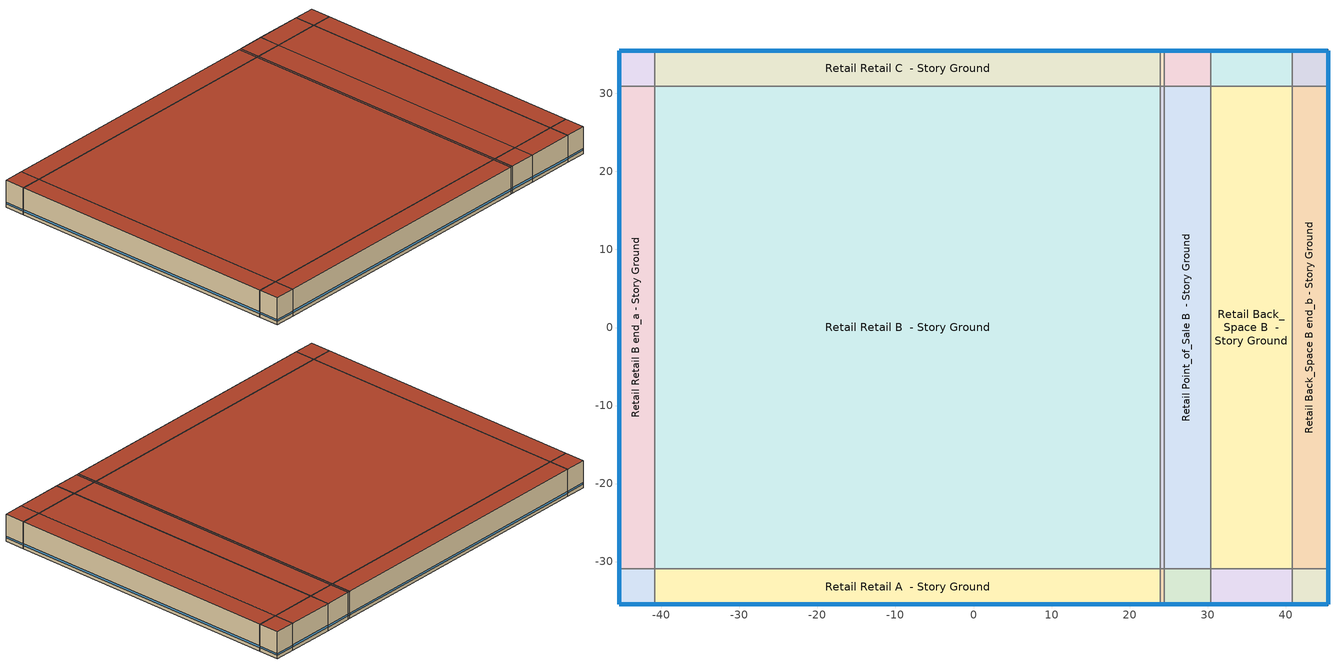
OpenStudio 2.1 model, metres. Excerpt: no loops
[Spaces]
Retail Retail A end_a - Story Ground
 floor ground: -45.44,-35.5 -45.44,-30.93 -40.87,-30.93 -40.87,-35.5 z0
 wall outside: -45.44,-30.93 -45.44,-35.5 -40.87,-35.5 z0:6.1
 wall to Retail Retail B end_a - Story Ground: -40.87,-30.93 -45.44,-30.93 z0:6.1
 wall to Retail Retail A  - Story Ground: -40.87,-35.5 -40.87,-30.93 z0:6.1
 window: -45.44,-30.95 -45.44,-35.47 / -45.41,-35.5 -40.89,-35.5 z0.76:1.19
 roof outside: -40.87,-35.5 -40.87,-30.93 -45.44,-30.93 -45.44,-35.5 z6.1
Retail Retail B end_a - Story Ground
 floor ground: -45.44,-30.93 -45.44,30.93 -40.87,30.93 -40.87,-30.93 z0
 wall outside: -45.44,30.93 -45.44,-30.93 z0:6.1
 wall to Retail Retail C end_a - Story Ground: -40.87,30.93 -45.44,30.93 z0:6.1
 wall to Retail Retail B  - Story Ground: -40.87,-30.93 -40.87,30.93 z0:6.1
 window: -45.44,30.9 -45.44,-30.9 z0.76:1.19
 roof outside: -40.87,-30.93 -40.87,30.93 -45.44,30.93 -45.44,-30.93 z6.1
Retail Retail C end_a - Story Ground
 floor ground: -45.44,30.93 -45.44,35.5 -40.87,35.5 -40.87,30.93 z0
 wall outside: -40.87,35.5 -45.44,35.5 -45.44,30.93 z0:6.1
 wall to Retail Retail C  - Story Ground: -40.87,30.93 -40.87,35.5 z0:6.1
 window: -45.44,35.47 -45.44,30.95 / -40.89,35.5 -45.41,35.5 z0.76:1.19
 roof outside: -40.87,30.93 -40.87,35.5 -45.44,35.5 -45.44,30.93 z6.1
Retail Retail A  - Story Ground
 floor ground: -40.87,-35.5 -40.87,-30.93 23.95,-30.93 23.95,-35.5 z0
 wall outside: -40.87,-35.5 23.95,-35.5 z0:6.1
 wall to Retail Retail B  - Story Ground: 23.95,-30.93 -40.87,-30.93 z0:6.1
 wall to Retail Entry A  - Story Ground: 23.95,-35.5 23.95,-30.93 z0:6.1
 window: -40.84,-35.5 23.92,-35.5 z0.76:1.19
 roof outside: 23.95,-35.5 23.95,-30.93 -40.87,-30.93 -40.87,-35.5 z6.1
Retail Retail B  - Story Ground
 floor ground: -40.87,-30.93 -40.87,30.93 23.95,30.93 23.95,-30.93 z0
 wall to Retail Retail C  - Story Ground: 23.95,30.93 -40.87,30.93 z0:6.1
 wall to Retail Entry B  - Story Ground: 23.95,-30.93 23.95,30.93 z0:6.1
 roof outside: 23.95,-30.93 23.95,30.93 -40.87,30.93 -40.87,-30.93 z6.1
Retail Retail C  - Story Ground
 floor ground: -40.87,30.93 -40.87,35.5 23.95,35.5 23.95,30.93 z0
 wall outside: 23.95,35.5 -40.87,35.5 z0:6.1
 wall to Retail Entry C  - Story Ground: 23.95,30.93 23.95,35.5 z0:6.1
 window: 23.92,35.5 -40.84,35.5 z0.76:1.19
 roof outside: 23.95,30.93 23.95,35.5 -40.87,35.5 -40.87,30.93 z6.1
Retail Entry A  - Story Ground
 floor ground: 23.95,-35.5 23.95,-30.93 24.42,-30.93 24.42,-35.5 z0
 wall outside: 23.95,-35.5 24.42,-35.5 z0:6.1
 wall to Retail Entry B  - Story Ground: 24.42,-30.93 23.95,-30.93 z0:6.1
 wall to Retail Point_of_Sale A  - Story Ground: 24.42,-35.5 24.42,-30.93 z0:6.1
 window: 23.97,-35.5 24.39,-35.5 z0.76:1.24
 roof outside: 24.42,-35.5 24.42,-30.93 23.95,-30.93 23.95,-35.5 z6.1
Retail Entry B  - Story Ground
 floor ground: 23.95,-30.93 23.95,30.93 24.42,30.93 24.42,-30.93 z0
 wall to Retail Entry C  - Story Ground: 24.42,30.93 23.95,30.93 z0:6.1
 wall to Retail Point_of_Sale B  - Story Ground: 24.42,-30.93 24.42,30.93 z0:6.1
 roof outside: 24.42,-30.93 24.42,30.93 23.95,30.93 23.95,-30.93 z6.1
Retail Entry C  - Story Ground
 floor ground: 23.95,30.93 23.95,35.5 24.42,35.5 24.42,30.93 z0
 wall outside: 24.42,35.5 23.95,35.5 z0:6.1
 wall to Retail Point_of_Sale C  - Story Ground: 24.42,30.93 24.42,35.5 z0:6.1
 window: 24.39,35.5 23.97,35.5 z0.76:1.24
 roof outside: 24.42,30.93 24.42,35.5 23.95,35.5 23.95,30.93 z6.1
Retail Point_of_Sale A  - Story Ground
 floor ground: 24.42,-35.5 24.42,-30.93 30.39,-30.93 30.39,-35.5 z0
 wall outside: 24.42,-35.5 30.39,-35.5 z0:6.1
 wall to Retail Point_of_Sale B  - Story Ground: 30.39,-30.93 24.42,-30.93 z0:6.1
 wall to Retail Back_Space A  - Story Ground: 30.39,-35.5 30.39,-30.93 z0:6.1
 window: 24.44,-35.5 30.36,-35.5 z0.76:1.19
 roof outside: 30.39,-35.5 30.39,-30.93 24.42,-30.93 24.42,-35.5 z6.1
Retail Point_of_Sale B  - Story Ground
 floor ground: 24.42,-30.93 24.42,30.93 30.39,30.93 30.39,-30.93 z0
 wall to Retail Point_of_Sale C  - Story Ground: 30.39,30.93 24.42,30.93 z0:6.1
 wall to Retail Back_Space B  - Story Ground: 30.39,-30.93 30.39,30.93 z0:6.1
 roof outside: 30.39,-30.93 30.39,30.93 24.42,30.93 24.42,-30.93 z6.1
Retail Point_of_Sale C  - Story Ground
 floor ground: 24.42,30.93 24.42,35.5 30.39,35.5 30.39,30.93 z0
 wall outside: 30.39,35.5 24.42,35.5 z0:6.1
 wall to Retail Back_Space C  - Story Ground: 30.39,30.93 30.39,35.5 z0:6.1
 window: 30.36,35.5 24.44,35.5 z0.76:1.19
 roof outside: 30.39,30.93 30.39,35.5 24.42,35.5 24.42,30.93 z6.1
Retail Back_Space A  - Story Ground
 floor ground: 30.39,-35.5 30.39,-30.93 40.87,-30.93 40.87,-35.5 z0
 wall outside: 30.39,-35.5 40.87,-35.5 z0:6.1
 wall to Retail Back_Space B  - Story Ground: 40.87,-30.93 30.39,-30.93 z0:6.1
 wall to Retail Back_Space A end_b - Story Ground: 40.87,-35.5 40.87,-30.93 z0:6.1
 window: 30.42,-35.5 40.84,-35.5 z0.76:1.19
 roof outside: 40.87,-35.5 40.87,-30.93 30.39,-30.93 30.39,-35.5 z6.1
Retail Back_Space B  - Story Ground
 floor ground: 30.39,-30.93 30.39,30.93 40.87,30.93 40.87,-30.93 z0
 wall to Retail Back_Space C  - Story Ground: 40.87,30.93 30.39,30.93 z0:6.1
 wall to Retail Back_Space B end_b - Story Ground: 40.87,-30.93 40.87,30.93 z0:6.1
 roof outside: 40.87,-30.93 40.87,30.93 30.39,30.93 30.39,-30.93 z6.1
Retail Back_Space C  - Story Ground
 floor ground: 30.39,30.93 30.39,35.5 40.87,35.5 40.87,30.93 z0
 wall outside: 40.87,35.5 30.39,35.5 z0:6.1
 wall to Retail Back_Space C end_b - Story Ground: 40.87,30.93 40.87,35.5 z0:6.1
 window: 40.84,35.5 30.42,35.5 z0.76:1.19
 roof outside: 40.87,30.93 40.87,35.5 30.39,35.5 30.39,30.93 z6.1
Retail Back_Space A end_b - Story Ground
 floor ground: 40.87,-35.5 40.87,-30.93 45.44,-30.93 45.44,-35.5 z0
 wall outside: 40.87,-35.5 45.44,-35.5 45.44,-30.93 z0:6.1
 wall to Retail Back_Space B end_b - Story Ground: 45.44,-30.93 40.87,-30.93 z0:6.1
 window: 45.44,-35.47 45.44,-30.95 / 40.89,-35.5 45.41,-35.5 z0.76:1.19
 roof outside: 45.44,-35.5 45.44,-30.93 40.87,-30.93 40.87,-35.5 z6.1
Retail Back_Space B end_b - Story Ground
 floor ground: 40.87,-30.93 40.87,30.93 45.44,30.93 45.44,-30.93 z0
 wall outside: 45.44,-30.93 45.44,30.93 z0:6.1
 wall to Retail Back_Space C end_b - Story Ground: 45.44,30.93 40.87,30.93 z0:6.1
 window: 45.44,-30.9 45.44,30.9 z0.76:1.19
 roof outside: 45.44,-30.93 45.44,30.93 40.87,30.93 40.87,-30.93 z6.1
Retail Back_Space C end_b - Story Ground
 floor ground: 40.87,30.93 40.87,35.5 45.44,35.5 45.44,30.93 z0
 wall outside: 45.44,30.93 45.44,35.5 40.87,35.5 z0:6.1
 window: 45.41,35.5 40.89,35.5 / 45.44,30.95 45.44,35.47 z0.76:1.19
 roof outside: 45.44,30.93 45.44,35.5 40.87,35.5 40.87,30.93 z6.1
[Site]
Climate Zone 3_CA_USA: Latitude {deg}=37.7; Longitude {deg}=-122.2; Time Zone {hr}=-8; Elevation {m}=2
[ClimateZones]
Climate Zone Institution Name 2=CEC; Climate Zone Document Name 2=California Climate Zone Descriptions; Climate Zone Document Year 2=1995; Climate Zone Value 2=CEC3
[Site:WaterMainsTemperature]
Calculation Method=Correlation; Annual Average Outdoor Air Temperature {C}=14.1417; Maximum Difference In Monthly Average Outdoor Air Temperatures {deltaC}=7.8
[SizingPeriod:DesignDay] Barometric Pressure {Pa}=101301; Sky Clearness=0; Rain Indicator=0; Snow Indicator=0; Day of Month=21; Daylight Saving Time Indicator=0; Humidity Indicating Type=Wetbulb; Dry-Bulb Temperature Range Modifier Type=DefaultMultipliers
Name | Maximum Dry-Bulb Temperature {C} | Daily Dry-Bulb Temperature Range {deltaC} | Humidity Indicating Conditions at Maximum Dry-Bulb | Wind Speed {m/s} | Wind Direction {deg} | Month | Day Type | Solar Model Indicator | ASHRAE Taub | ASHRAE Taud
Climate Zone 3 Ann Htg 99.6% Condns DB | 2.9 | 0 | 2.9 | 2.2 | 50 | 1 | WinterDesignDay | ASHRAEClearSky
Climate Zone 3 Ann Clg .4% Condns DB=>MWB | 27.7 | 7.4 | 18.3 | 4.9 | 290 | 8 | SummerDesignDay | ASHRAETau | 0.367 | 2.428
Climate Zone 3 Ann Clg .4% Condns WB=>MDB | 25.5 | 7.4 | 19.8 | 4.9 | 290 | 8 | SummerDesignDay | ASHRAETau | 0.367 | 2.428
[Building]
CEC T24 2001|RetailStandalone: Default Construction Set=Res CEC T24 2001 - Retail - CEC T24-CEC3 adj ext wall insulation adj roof insulation; Standards Building Type=Retail
[DefaultConstructionSet]
Res CEC T24 2001 - Retail - CEC T24-CEC3 adj ext wall insulation adj roof insulation: Default Exterior Surface Constructions=Default Surface Constructions 1 adj ext wall insulation adj roof insulation; Default Interior Surface Constructions=Default Surface Constructions 2; Default Ground Contact Surface Constructions=Default Surface Constructions 3; Default Exterior SubSurface Constructions=Default Sub Surface Constructions 1; Default Interior SubSurface Constructions=Default Sub Surface Constructions 2; Interior Partition Construction=Typical Interior Partition
[DefaultSurfaceConstructions]
Name | Floor Construction | Wall Construction | Roof Ceiling Construction
Default Surface Constructions 2 | Typical Interior Floor | Typical Interior Wall | Typical Interior Ceiling
Default Surface Constructions 3 | Ground FloorGround_Floor_R11_T2013 | Typical Insulated Basement Mass Wall
Default Surface Constructions 1 adj ext wall insulation adj roof insulation | Typical Insulated Exterior Mass Floor | Metal framed wallsW3_R11.36 | Metal roofR4_R20.28 adj roof insulation
[Construction]
Typical Insulated Exterior Mass Floor: Typical Insulation, 4 in. Normalweight Concrete Floor, Typical Carpet Pad
Metal framed wallsW3_R11.36: Stucco - 7/8 in. CBES, W3_R11.36, Air - Metal Wall Framing - 16 or 24 in. OC, Gypsum Board - 1/2 in. CBES
Typical Interior Floor: 100mm Normalweight concrete floor, CP02 CARPET PAD
Typical Interior Wall: G01 13mm gypsum board, G01 13mm gypsum board
Typical Interior Ceiling: CP02 CARPET PAD, 100mm Normalweight concrete floor
Ground FloorGround_Floor_R11_T2013: Ground_Floor_R11_T2013, Plywood - 5/8 in. CBES, Carpet - 3/4 in. CBES
Typical Insulated Basement Mass Wall: Typical Insulation, 8 in. Concrete Block Basement Wall
Window8: Window8
Typical Insulated Metal Door: F08 Metal surface, Typical Insulation
Typical Overhead Door: Typical Insulation
Typical Interior Window: Clear 3mm
Typical Interior Door; Typical Interior Partition: G05 25mm wood
Metal roofR4_R20.28 adj roof insulation: Metal Standing Seam - 1/16 in. CBES, R4_R20.28_R-value 30.0 (ft^2*h*R/Btu)
[Material:NoMass] Roughness=Smooth; Thermal Absorptance=0.9; Solar Absorptance=0.7
Name | Thermal Resistance {m2-K/W} | Visible Absorptance
Typical Insulation | 0.0282222 | 0.7
Typical Carpet Pad; CP02 CARPET PAD | 0.21648 | 0.8
[Material]
Name | Roughness | Thickness {m} | Conductivity {W/m-K} | Density {kg/m3} | Specific Heat {J/kg-K} | Thermal Absorptance | Solar Absorptance | Visible Absorptance
4 in. Normalweight Concrete Floor | MediumRough | 0.1016 | 2.31 | 2322 | 832 | 0.9 | 0.7 | 0.7
Stucco - 7/8 in. CBES | MediumRough | 0.022352 | 0.700468 | 1855.1 | 837.36 | 0.9 | 0.7 | 0.8
W3_R11.36; Ground_Floor_R11_T2013 | Smooth | 0.056896 | 0.0200134 | 16.0185 | 1130.436 | 0.9 | 0.7 | 0.8
Air - Metal Wall Framing - 16 or 24 in. OC | Smooth | 0.1397 | 1.22017 | 1.28148 | 1004.832 | 0.9 | 0.7 | 0.7
Gypsum Board - 1/2 in. CBES | Smooth | 0.0127 | 0.160107 | 640.739 | 1130.436 | 0.9 | 0.7 | 0.8
Metal Standing Seam - 1/16 in. CBES | MediumRough | 0.001524 | 0.580388 | 7820.53 | 502.416 | 0.85 | 0.37 | 0.85
100mm Normalweight concrete floor | MediumRough | 0.1016 | 2.31045 | 2322 | 832.557 |  | 0 | 0
G01 13mm gypsum board | Smooth | 0.0127 | 0.160031 | 800.001 | 1090.73 | 0.9 | 0.7 | 0.5
Plywood - 5/8 in. CBES | Smooth | 0.016002 | 0.12008 | 480.554 | 1884.06 | 0.9 | 0.7 | 0.7
Carpet - 3/4 in. CBES | Smooth | 0.01905 | 0.0500335 | 288.332 | 1381.644 | 0.9 | 0.7 | 0.8
8 in. Concrete Block Basement Wall | MediumRough | 0.2032 | 1.326 | 1842 | 912 | 0.9 | 0.7 | 0.7
F08 Metal surface | Smooth | 0.0008 | 45.28 | 7824 | 500 | 0.9 | 0.7 | 0.7
G05 25mm wood | MediumSmooth | 0.0254 | 0.15 | 608 | 1630 | 0.9 | 0.5 | 0.5
R4_R20.28_R-value 30.0 (ft^2*h*R/Btu) | Smooth | 0.105737 | 0.0200134 | 16.0185 | 1130.436 | 0.9 | 0.7 | 0.8
[DefaultSubSurfaceConstructions]
Name | Fixed Window Construction | Operable Window Construction | Door Construction | Overhead Door Construction
Default Sub Surface Constructions 1 | Window8 | Window8 | Typical Insulated Metal Door | Typical Overhead Door
Default Sub Surface Constructions 2 | Typical Interior Window | Typical Interior Window | Typical Interior Door
[WindowMaterial:SimpleGlazingSystem]
Window8: U-Factor {W/m2-K}=4.37226; Solar Heat Gain Coefficient=0.61; Visible Transmittance=0.81
[WindowMaterial:Glazing]
Clear 3mm: Optical Data Type=SpectralAverage; Thickness {m}=0.003; Solar Transmittance at Normal Incidence=0.837; Front Side Solar Reflectance at Normal Incidence=0.075; Back Side Solar Reflectance at Normal Incidence=0.075; Visible Transmittance at Normal Incidence=0.898; Front Side Visible Reflectance at Normal Incidence=0.081; Back Side Visible Reflectance at Normal Incidence=0.081; Infrared Transmittance at Normal Incidence=0; Front Side Infrared Hemispherical Emissivity=0.84; Back Side Infrared Hemispherical Emissivity=0.84; Conductivity {W/m-K}=0.9; Dirt Correction Factor for Solar and Visible Transmittance=1; Solar Diffusing=No
[SpaceType] Standards Building Type=Retail
Name | Default Schedule Set | Design Specification Outdoor Air Object | Standards Space Type
Retail Back_Space - CEC T24 2001 | Retail Back_Space Schedule Set | Retail Back_Space Ventilation | Back_Space
Retail Entry - CEC T24 2001 | Retail Entry Schedule Set | Retail Entry Ventilation | Entry
Retail Point_of_Sale - CEC T24 2001 | Retail Point_of_Sale Schedule Set | Retail Point_of_Sale Ventilation | Point_of_Sale
Retail Retail - CEC T24 2001 | Retail Retail Schedule Set | Retail Retail Ventilation | Retail
[BuildingStory]
Story Ground: Nominal Z Coordinate {m}=0; Nominal Floor to Floor Height {m}=6.096
[Space] Building Story=Story Ground
Name | Space Type | Thermal Zone
Retail Retail A end_a - Story Ground | Retail Retail - CEC T24 2001 | Zone Retail Retail A end_a - Story Ground
Retail Retail B end_a - Story Ground | Retail Retail - CEC T24 2001 | Zone Retail Retail B end_a - Story Ground
Retail Retail C end_a - Story Ground | Retail Retail - CEC T24 2001 | Zone Retail Retail C end_a - Story Ground
Retail Retail A  - Story Ground | Retail Retail - CEC T24 2001 | Zone Retail Retail A  - Story Ground
Retail Retail B  - Story Ground | Retail Retail - CEC T24 2001 | Zone Retail Retail B  - Story Ground
Retail Retail C  - Story Ground | Retail Retail - CEC T24 2001 | Zone Retail Retail C  - Story Ground
Retail Entry A  - Story Ground | Retail Entry - CEC T24 2001 | Zone Retail Entry A  - Story Ground
Retail Entry B  - Story Ground | Retail Entry - CEC T24 2001 | Zone Retail Entry B  - Story Ground
Retail Entry C  - Story Ground | Retail Entry - CEC T24 2001 | Zone Retail Entry C  - Story Ground
Retail Point_of_Sale A  - Story Ground | Retail Point_of_Sale - CEC T24 2001 | Zone Retail Point_of_Sale A  - Story Ground
Retail Point_of_Sale B  - Story Ground | Retail Point_of_Sale - CEC T24 2001 | Zone Retail Point_of_Sale B  - Story Ground
Retail Point_of_Sale C  - Story Ground | Retail Point_of_Sale - CEC T24 2001 | Zone Retail Point_of_Sale C  - Story Ground
Retail Back_Space A  - Story Ground | Retail Back_Space - CEC T24 2001 | Zone Retail Back_Space A  - Story Ground
Retail Back_Space B  - Story Ground | Retail Back_Space - CEC T24 2001 | Zone Retail Back_Space B  - Story Ground
Retail Back_Space C  - Story Ground | Retail Back_Space - CEC T24 2001 | Zone Retail Back_Space C  - Story Ground
Retail Back_Space A end_b - Story Ground | Retail Back_Space - CEC T24 2001 | Zone Retail Back_Space A end_b - Story Ground
Retail Back_Space B end_b - Story Ground | Retail Back_Space - CEC T24 2001 | Zone Retail Back_Space B end_b - Story Ground
Retail Back_Space C end_b - Story Ground | Retail Back_Space - CEC T24 2001 | Zone Retail Back_Space C end_b - Story Ground
[ThermalZone] Multiplier=1; Use Ideal Air Loads=No
Name | Thermostat
Zone Retail Retail A end_a - Story Ground | Retail Retail - CEC T24 2001 Thermostat 5
Zone Retail Retail B end_a - Story Ground | Retail Retail - CEC T24 2001 Thermostat 4
Zone Retail Retail C end_a - Story Ground | Retail Retail - CEC T24 2001 Thermostat 1
Zone Retail Retail A  - Story Ground | Retail Retail - CEC T24 2001 Thermostat 2
Zone Retail Retail B  - Story Ground | Retail Retail - CEC T24 2001 Thermostat 3
Zone Retail Retail C  - Story Ground | Retail Retail - CEC T24 2001 Thermostat
Zone Retail Entry A  - Story Ground | Retail Entry - CEC T24 2001 Thermostat 1
Zone Retail Entry B  - Story Ground | Retail Entry - CEC T24 2001 Thermostat 2
Zone Retail Entry C  - Story Ground | Retail Entry - CEC T24 2001 Thermostat
Zone Retail Point_of_Sale A  - Story Ground | Retail Point_of_Sale - CEC T24 2001 Thermostat
Zone Retail Point_of_Sale B  - Story Ground | Retail Point_of_Sale - CEC T24 2001 Thermostat 1
Zone Retail Point_of_Sale C  - Story Ground | Retail Point_of_Sale - CEC T24 2001 Thermostat 2
Zone Retail Back_Space A  - Story Ground | Retail Back_Space - CEC T24 2001 Thermostat 3
Zone Retail Back_Space B  - Story Ground | Retail Back_Space - CEC T24 2001 Thermostat 2
Zone Retail Back_Space C  - Story Ground | Retail Back_Space - CEC T24 2001 Thermostat
Zone Retail Back_Space A end_b - Story Ground | Retail Back_Space - CEC T24 2001 Thermostat 4
Zone Retail Back_Space B end_b - Story Ground | Retail Back_Space - CEC T24 2001 Thermostat 1
Zone Retail Back_Space C end_b - Story Ground | Retail Back_Space - CEC T24 2001 Thermostat 5
[People:Definition] Number of People Calculation Method=People/Area; Fraction Radiant=0.3
Name | People per Space Floor Area {person/m2}
Retail Entry People Definition; Retail Retail People Definition; Retail Point_of_Sale People Definition | 0.355317
Retail Back_Space People Definition | 0.0322917
[People] Work Efficiency Schedule=Work Efficiency Schedule; Clothing Insulation Schedule=Clothing Schedule; Air Velocity Schedule=Air Velocity Schedule
Name | People Definition | Space or SpaceType
Retail Entry People | Retail Entry People Definition | Retail Entry - CEC T24 2001
Retail Back_Space People | Retail Back_Space People Definition | Retail Back_Space - CEC T24 2001
Retail Retail People | Retail Retail People Definition | Retail Retail - CEC T24 2001
Retail Point_of_Sale People | Retail Point_of_Sale People Definition | Retail Point_of_Sale - CEC T24 2001
[Lights:Definition] Design Level Calculation Method=Watts/Area; Fraction Radiant=0.7; Fraction Visible=0.2
Name | Watts per Space Floor Area {W/m2}
Retail Entry Lights Definition - 30.0 percent reduction; Retail Retail Lights Definition - 30.0 percent reduction; Retail Point_of_Sale Lights Definition - 30.0 percent reduction | 25.3167
Retail Back_Space Lights Definition - 30.0 percent reduction | 6.63057
[Lights]
Name | Lights Definition | Space or SpaceType
Retail Entry Lights 30.0 percent reduction | Retail Entry Lights Definition - 30.0 percent reduction | Retail Entry - CEC T24 2001
Retail Back_Space Lights 30.0 percent reduction | Retail Back_Space Lights Definition - 30.0 percent reduction | Retail Back_Space - CEC T24 2001
Retail Retail Lights 30.0 percent reduction | Retail Retail Lights Definition - 30.0 percent reduction | Retail Retail - CEC T24 2001
Retail Point_of_Sale Lights 30.0 percent reduction | Retail Point_of_Sale Lights Definition - 30.0 percent reduction | Retail Point_of_Sale - CEC T24 2001
[ElectricEquipment:Definition] Design Level Calculation Method=Watts/Area; Fraction Radiant=0.2
Name | Watts per Space Floor Area {W/m2}
Retail Entry Elec Equip Definition; Retail Retail Elec Equip Definition; Retail Point_of_Sale Elec Equip Definition | 10.7639
Retail Back_Space Elec Equip Definition | 2.15278
[ElectricEquipment]
Name | Electric Equipment Definition | Space or SpaceType
Retail Entry Elec Equip | Retail Entry Elec Equip Definition | Retail Entry - CEC T24 2001
Retail Back_Space Elec Equip | Retail Back_Space Elec Equip Definition | Retail Back_Space - CEC T24 2001
Retail Retail Elec Equip | Retail Retail Elec Equip Definition | Retail Retail - CEC T24 2001
Retail Point_of_Sale Elec Equip | Retail Point_of_Sale Elec Equip Definition | Retail Point_of_Sale - CEC T24 2001
[DesignSpecification:OutdoorAir] Outdoor Air Method=Sum
Name | Outdoor Air Flow per Person {m3/s-person} | Outdoor Air Flow per Floor Area {m3/s-m2}
Retail Entry Ventilation; Retail Point_of_Sale Ventilation | 0.00707921 | 0.001524
Retail Back_Space Ventilation | 0.00707921 | 0.000762
Retail Retail Ventilation |  | 0.001016
[SpaceInfiltration:DesignFlowRate] Design Flow Rate Calculation Method=Flow/ExteriorArea; Flow per Exterior Surface Area {m3/s-m2}=0.0011176
Name | Space or SpaceType
Retail Entry Infiltration | Retail Entry - CEC T24 2001
Retail Back_Space Infiltration | Retail Back_Space - CEC T24 2001
Retail Retail Infiltration | Retail Retail - CEC T24 2001
Retail Point_of_Sale Infiltration | Retail Point_of_Sale - CEC T24 2001
[DefaultScheduleSet] Number of People Schedule=RetailOccupancy; People Activity Level Schedule=RetailPeopleActivityLevel; Lighting Schedule=RetailLights; Electric Equipment Schedule=RetailReceptacle; Infiltration Schedule=RetailInfiltration
Retail Entry Schedule Set; Retail Back_Space Schedule Set; Retail Retail Schedule Set; Retail Point_of_Sale Schedule Set
[Exterior:Lights:Definition]
Name | Design Level {W}
Parking Areas and Drives Def (W/ft^2) | 0.18
Building Facades Def (W/ft^2) | 0.25
Main Entries Def (W/ft) | 30
Other Doors Def (W/ft) | 25
[Exterior:Lights] Schedule=Always On Discrete; Control Option=AstronomicalClock
Name | Exterior Lights Definition | Multiplier
Parking Areas and Drives | Parking Areas and Drives Def (W/ft^2) | 98453.1
Building Facades | Building Facades Def (W/ft^2) | 21243.8
Main Entries | Main Entries Def (W/ft) | 55.5616
Other Doors | Other Doors Def (W/ft) | 81.3977
[ThermostatSetpoint:DualSetpoint] Heating Setpoint Temperature Schedule=Retail HtgSetp
Name | Cooling Setpoint Temperature Schedule
Retail Entry - CEC T24 2001 Thermostat; Retail Entry - CEC T24 2001 Thermostat 1; Retail Entry - CEC T24 2001 Thermostat 2 | Retail FRONT ENTRY COOLING_CBES
Retail Back_Space - CEC T24 2001 Thermostat; Retail Back_Space - CEC T24 2001 Thermostat 1; Retail Back_Space - CEC T24 2001 Thermostat 2; Retail Back_Space - CEC T24 2001 Thermostat 3; Retail Back_Space - CEC T24 2001 Thermostat 4; Retail Back_Space - CEC T24 2001 Thermostat 5; Retail Retail - CEC T24 2001 Thermostat; Retail Retail - CEC T24 2001 Thermostat 1; Retail Retail - CEC T24 2001 Thermostat 2; Retail Retail - CEC T24 2001 Thermostat 3; Retail Retail - CEC T24 2001 Thermostat 4; Retail Retail - CEC T24 2001 Thermostat 5; Retail Point_of_Sale - CEC T24 2001 Thermostat; Retail Point_of_Sale - CEC T24 2001 Thermostat 1; Retail Point_of_Sale - CEC T24 2001 Thermostat 2 | Retail ClgSetp
[Schedule:Ruleset]
Name | Default Day Schedule | Summer Design Day Schedule | Winter Design Day Schedule
Clothing Schedule | Clothing Schedule Default Winter Clothes
Air Velocity Schedule | Air Velocity Schedule Default
Work Efficiency Schedule | Work Efficiency Schedule Default
RetailOccupancy | RetailOccupancy Default | RetailOccupancy Summer Design Day | RetailOccupancy Winter Design Day
RetailPeopleActivityLevel | RetailPeopleActivityLevel Default | RetailPeopleActivityLevel Summer Design Day | RetailPeopleActivityLevel Winter Design Day
RetailLights | RetailLights Default | RetailLights Summer Design Day | RetailLights Winter Design Day
RetailReceptacle | Schedule Day 5 | RetailReceptacle Summer Design Day | RetailReceptacle Winter Design Day
RetailInfiltration | RetailInfiltration Default | RetailInfiltration Summer Design Day | RetailInfiltration Winter Design Day
Retail HtgSetp | Retail HtgSetp Default | Retail HtgSetp Summer Design Day | Retail HtgSetp Winter Design Day
Retail FRONT ENTRY COOLING_CBES | Retail FRONT ENTRY COOLING_CBES Default | Retail FRONT ENTRY COOLING_CBES Summer Design Day | Retail FRONT ENTRY COOLING_CBES Winter Design Day
Retail ClgSetp | Retail ClgSetp Default | Retail ClgSetp Summer Design Day | Retail ClgSetp Winter Design Day
[Schedule:Day]
Clothing Schedule Default Winter Clothes; RetailOccupancy Winter Design Day; RetailOccupancy Summer Design Day; RetailLights Summer Design Day; RetailReceptacle Summer Design Day; RetailInfiltration Winter Design Day: 24, 0, 1
Clothing Schedule Summer Clothes: 24, 0, 0.5
Air Velocity Schedule Default: 24, 0, 0.2
Work Efficiency Schedule Default; RetailLights Winter Design Day; Schedule Day 5; RetailReceptacle Winter Design Day: 24, 0, 0
RetailOccupancy Default: 7, 0, 0, 8, 0, 0.1, 9, 0, 0.2, 11, 0, 0.5, 15, 0, 0.7, 16, 0, 0.8, 17, 0, 0.7, 19, 0, 0.5, 21, 0, 0.3, 24, 0, 0
RetailOccupancy Sat Day: 7, 0, 0, 8, 0, 0.1, 9, 0, 0.2, 10, 0, 0.5, 11, 0, 0.6, 17, 0, 0.8, 18, 0, 0.6, 21, 0, 0.2, 22, 0, 0.1, 24, 0, 0
RetailOccupancy Sun Day: 9, 0, 0, 10, 0, 0.1, 12, 0, 0.2, 17, 0, 0.4, 18, 0, 0.2, 19, 0, 0.1, 24, 0, 0
RetailPeopleActivityLevel Default; RetailPeopleActivityLevel Winter Design Day; RetailPeopleActivityLevel Summer Design Day: 24, 0, 131.9
RetailLights Default: 7, 0, 0.05, 8, 0, 0.2, 9, 0, 0.5, 18, 0, 0.85, 20, 0, 0.55, 21, 0, 0.5, 22, 0, 0.2, 24, 0, 0.05
RetailLights Sat Day: 7, 0, 0.05, 8, 0, 0.1, 9, 0, 0.3, 10, 0, 0.55, 18, 0, 0.85, 19, 0, 0.5, 21, 0, 0.3, 22, 0, 0.1, 24, 0, 0.05
RetailLights Sun Day: 8, 0, 0.05, 10, 0, 0.1, 12, 0, 0.4, 17, 0, 0.55, 18, 0, 0.4, 19, 0, 0.2, 24, 0, 0.05
RetailReceptacle Sat Day: 7, 0, 0.05, 8, 0, 0.1, 9, 0, 0.3, 10, 0, 0.6, 18, 0, 0.9, 19, 0, 0.5, 21, 0, 0.3, 22, 0, 0.1, 24, 0, 0.05
RetailReceptacle Sun Day: 8, 0, 0.05, 10, 0, 0.1, 12, 0, 0.4, 17, 0, 0.6, 18, 0, 0.4, 19, 0, 0.2, 24, 0, 0.05
RetailReceptacle Wkdy Day: 7, 0, 0.05, 8, 0, 0.2, 9, 0, 0.5, 18, 0, 0.9, 20, 0, 0.6, 21, 0, 0.5, 22, 0, 0.2, 24, 0, 0.05
RetailInfiltration Default; RetailInfiltration Summer Design Day: 6, 0, 1, 21, 0, 0.25, 24, 0, 1
RetailInfiltration Sat Day: 6, 0, 1, 22, 0, 0.25, 24, 0, 1
RetailInfiltration Sun Day: 8, 0, 1, 19, 0, 0.25, 24, 0, 1
Retail HtgSetp Default: 6, 0, 15.6, 21, 0, 21, 24, 0, 15.6
Retail HtgSetp Sat Day: 6, 0, 15.6, 22, 0, 21, 24, 0, 15.6
Retail HtgSetp Summer Design Day: 24, 0, 15.6
Retail HtgSetp Sun Day: 8, 0, 15.6, 19, 0, 21, 24, 0, 15.6
Retail HtgSetp Winter Design Day: 24, 0, 21
Retail FRONT ENTRY COOLING_CBES Default; Retail FRONT ENTRY COOLING_CBES Winter Design Day: 24, 0, 90
Retail FRONT ENTRY COOLING_CBES Summer Design Day: 6, 0, 29.44, 21, 0, 23.89, 23, 0, 29.44, 24, 0, 29.444
Retail ClgSetp Default; Retail ClgSetp Summer Design Day: 6, 0, 30, 21, 0, 24, 24, 0, 30
Retail ClgSetp Sat Day: 6, 0, 30, 22, 0, 24, 24, 0, 30
Retail ClgSetp Sun Day: 8, 0, 30, 19, 0, 24, 24, 0, 30
Retail ClgSetp Winter Design Day: 24, 0, 30
[Schedule:Rule] Date Specification Type=DateRange; Start Day=1
Name | Schedule Ruleset | Rule Order | Day Schedule | Start Month | End Month | End Day | Apply Saturday | Apply Sunday | Apply Monday | Apply Tuesday | Apply Wednesday | Apply Thursday | Apply Friday
Schedule Rule 1 | Clothing Schedule | 0 | Clothing Schedule Summer Clothes | 5 | 9 | 30
Schedule Rule 2 | RetailOccupancy | 1 | RetailOccupancy Sat Day | 1 | 12 | 31 | Yes
Schedule Rule 3 | RetailOccupancy | 0 | RetailOccupancy Sun Day | 1 | 12 | 31 |  | Yes
Schedule Rule 4 | RetailLights | 1 | RetailLights Sat Day | 1 | 12 | 31 | Yes
Schedule Rule 5 | RetailLights | 0 | RetailLights Sun Day | 1 | 12 | 31 |  | Yes
Schedule Rule 6 | RetailReceptacle | 2 | RetailReceptacle Sat Day | 1 | 12 | 31 | Yes
Schedule Rule 7 | RetailReceptacle | 1 | RetailReceptacle Sun Day | 1 | 12 | 31 |  | Yes
Schedule Rule 8 | RetailReceptacle | 0 | RetailReceptacle Wkdy Day | 1 | 12 | 31 |  |  | Yes | Yes | Yes | Yes | Yes
Schedule Rule 9 | RetailInfiltration | 1 | RetailInfiltration Sat Day | 1 | 12 | 31 | Yes
Schedule Rule 10 | RetailInfiltration | 0 | RetailInfiltration Sun Day | 1 | 12 | 31 |  | Yes
Schedule Rule 11 | Retail HtgSetp | 1 | Retail HtgSetp Sat Day | 1 | 12 | 31 | Yes
Schedule Rule 12 | Retail HtgSetp | 0 | Retail HtgSetp Sun Day | 1 | 12 | 31 |  | Yes
Schedule Rule 13 | Retail ClgSetp | 1 | Retail ClgSetp Sat Day | 1 | 12 | 31 | Yes
Schedule Rule 14 | Retail ClgSetp | 0 | Retail ClgSetp Sun Day | 1 | 12 | 31 |  | Yes
[Schedule:Constant]
Always On Discrete: Value=1
